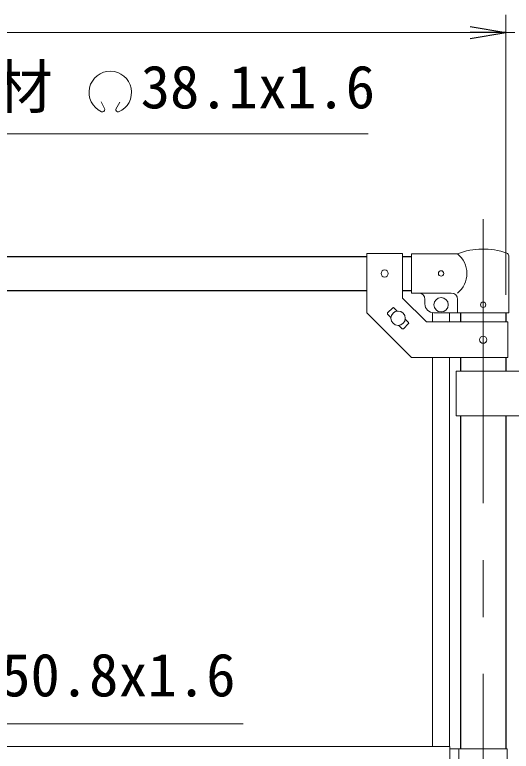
# Model space of a CAD drawing. Units: millimetres, scale not verified. Extents: x -4200 to 4200, y -2970 to 2970.
# Drawn here: x 688 to 1243, y 109 to 931 of the extents above; entities that cross this region are included whole.
import ezdxf
from ezdxf.enums import TextEntityAlignment as Align

# ---------------------------------------------------------------- set-up
doc = ezdxf.new("R2010")
doc.units = ezdxf.units.MM
doc.header["$LTSCALE"] = 10
doc.linetypes.add('USER1', pattern=[50.8, 31.75, -6.35, 6.35, -6.35])
for name, color, linetype, lineweight in [('0-1_D-BMK', 2, 'USER1', 13), ('0-2_D-STR1', 1, 'Continuous', 25), ('0-3_D-STR3', 3, 'Continuous', 13), ('0-7_D-STR-DIM', 7, 'Continuous', 13), ('0-A_D-STR-TXT', 7, 'Continuous', 13)]:
    doc.layers.add(name, color=color, linetype=linetype, lineweight=lineweight)
doc.layers.add('0-8_0', color=7, linetype='Continuous')
doc.styles.add('ＭＳ ゴシック', font='')
doc.styles.get('ＭＳ ゴシック').set_extended_font_data('MS Gothic')

# ---------------------------------------------------------------- blocks, each defined once
blk = doc.blocks.new('_Open')
at = {"layer": '0-8_0'}
blk.add_line((-10, 1.667), (0, 0), dxfattribs=at)
blk.add_lwpolyline([(-10, -1.667), (0, 0), (-10, 0)], dxfattribs=at)

msp = doc.modelspace()

# ---------------------------------------------------------------- linework, layer by layer
at = {"layer": '0-1_D-BMK'}
msp.add_line((1211.59, 703.1), (1211.59, -535.29), dxfattribs=at)
msp.add_line((1211.59, 703.1), (1211.59, -535.29), dxfattribs=at)
at = {"layer": '0-2_D-STR1'}
for p, q in [((447.39, 661.37), (1081.59, 661.37)), ((447.39, 661.37), (1081.59, 661.37)), ((1121.59, 661.37), (1131.59, 661.37)), ((1121.59, 661.37), (1131.59, 661.37)), ((447.39, 623.37), (1081.59, 623.37)), ((447.39, 623.37), (1081.59, 623.37)), ((1121.59, 623.37), (1131.59, 623.37)), ((1121.59, 623.37), (1131.59, 623.37)), ((1186.19, 598.37), (1186.19, 588.32)), ((1186.19, 598.37), (1186.19, 588.32)), ((1236.99, 598.37), (1236.99, 588.32)), ((1236.99, 598.37), (1236.99, 588.32)), ((1186.19, 548.32), (1186.19, 533.32)), ((1186.19, 548.32), (1186.19, 533.32)), ((1236.99, 548.32), (1236.99, 533.32)), ((1236.99, 548.32), (1236.99, 533.32)), ((1186.19, 483.32), (1186.19, 111.37)), ((1186.19, 483.32), (1186.19, 111.37)), ((1236.99, 483.32), (1236.99, 111.37)), ((1236.99, 483.32), (1236.99, 111.37))]:
    msp.add_line(p, q, dxfattribs=at)
at = {"layer": '0-3_D-STR3'}
for p, q in [((1081.59, 664.57), (1081.59, 598.32)), ((1121.59, 664.57), (1081.59, 664.57)), ((1081.59, 664.57), (1081.59, 598.32)), ((1121.59, 664.57), (1081.59, 664.57)), ((1121.59, 664.57), (1121.59, 614.89)), ((1121.59, 664.57), (1121.59, 614.89)), ((1131.59, 664.37), (1183.04, 664.37)), ((1131.59, 664.37), (1131.59, 620.37)), ((1131.59, 664.37), (1183.04, 664.37)), ((1131.59, 664.37), (1131.59, 620.37)), ((1240.14, 598.37), (1240.14, 662.06)), ((1240.14, 598.37), (1240.14, 662.06)), ((1131.59, 620.37), (1176.04, 620.37)), ((1131.59, 620.37), (1176.04, 620.37)), ((1148.16, 588.32), (1121.59, 614.89)), ((1148.16, 588.32), (1121.59, 614.89)), ((1146.59, 613.37), (1146.59, 608.37)), ((1146.59, 613.37), (1146.59, 608.37)), ((1183.04, 598.37), (1183.04, 613.37)), ((1183.04, 598.37), (1183.04, 613.37)), ((1110.58, 603.98), (1104.92, 598.33)), ((1110.58, 603.98), (1104.92, 598.33)), ((1115.71, 600.27), (1111.99, 603.98)), ((1115.71, 600.27), (1111.99, 603.98)), ((1108.64, 593.2), (1104.92, 596.91)), ((1108.64, 593.2), (1104.92, 596.91)), ((1155.09, 598.37), (1155.09, 588.32)), ((1155.09, 598.37), (1155.09, 588.32)), ((1183.04, 598.37), (1156.59, 598.37)), ((1183.04, 598.37), (1156.59, 598.37)), ((1174.09, 598.37), (1174.09, 588.32)), ((1174.09, 598.37), (1174.09, 588.32)), ((1240.14, 598.37), (1183.04, 598.37)), ((1240.14, 598.37), (1183.04, 598.37)), ((1121.19, 580.65), (1117.47, 584.37)), ((1121.19, 580.65), (1117.47, 584.37)), ((1128.26, 586.31), (1122.6, 580.65)), ((1128.26, 586.31), (1122.6, 580.65)), ((1128.26, 587.72), (1124.54, 591.44)), ((1128.26, 587.72), (1124.54, 591.44)), ((1239.29, 588.32), (1148.16, 588.32)), ((1239.29, 588.32), (1148.16, 588.32)), ((1239.29, 588.32), (1239.29, 548.32)), ((1239.29, 588.32), (1239.29, 548.32)), ((1155.09, 548.32), (1155.09, 113.87)), ((1155.09, 548.32), (1155.09, 113.87)), ((1174.09, 548.32), (1174.09, 113.87)), ((1174.09, 548.32), (1174.09, 113.87)), ((1301.39, 533.32), (1181.39, 533.32)), ((1181.39, 533.32), (1181.39, 483.32)), ((1301.39, 533.32), (1181.39, 533.32)), ((1181.39, 533.32), (1181.39, 483.32)), ((1301.39, 483.32), (1181.39, 483.32)), ((1301.39, 483.32), (1181.39, 483.32)), ((1174.49, 113.87), (354.49, 113.87)), ((1174.49, 113.87), (354.49, 113.87)), ((1174.49, 92.87), (1174.49, 113.87)), ((1174.49, 92.87), (1174.49, 113.87)), ((1238.59, 111.37), (1174.49, 111.37)), ((1238.59, 111.37), (1174.49, 111.37)), ((1184.59, 111.37), (1184.59, 92.87)), ((1184.59, 111.37), (1184.59, 92.87)), ((1238.59, 111.37), (1238.59, 92.87)), ((1238.59, 111.37), (1238.59, 92.87))]:
    msp.add_line(p, q, dxfattribs=at)
msp.add_lwpolyline([(1239.29, 548.32), (1131.59, 548.32), (1081.59, 598.32)], dxfattribs=at)
msp.add_lwpolyline([(1239.29, 548.32), (1131.59, 548.32), (1081.59, 598.32)], dxfattribs=at)
for centre, radius in [((1101.59, 642.32), 4), ((1101.59, 642.32), 4), ((1164.59, 642.37), 3), ((1164.59, 642.37), 3), ((1164.59, 607.37), 8), ((1164.59, 607.37), 8), ((1211.59, 607.37), 3), ((1211.59, 607.37), 3), ((1116.59, 592.32), 8), ((1116.59, 592.32), 8), ((1211.59, 568.32), 4), ((1211.59, 568.32), 4)]:
    msp.add_circle(centre, radius, dxfattribs=at)
for centre, radius, start, end in [((1211.59, 589.64), 80, 70.77949, 110.9084), ((1211.59, 589.64), 80, 70.77949, 110.9084), ((1164.84, 642.37), 28.55, 309.59418, 50.40582), ((1164.84, 642.37), 28.55, 309.59418, 50.40582), ((1236.84, 662.06), 3.3, 0, 70.77949), ((1236.84, 662.06), 3.3, 0, 70.77949), ((1139.59, 613.37), 7, 0, 90), ((1139.59, 613.37), 7, 0, 90), ((1176.04, 613.37), 7, 0, 90), ((1176.04, 613.37), 7, 0, 90), ((1111.29, 603.28), 1, 45, 135), ((1111.29, 603.28), 1, 45, 135), ((1156.59, 608.37), 10, 180, 270), ((1156.59, 608.37), 10, 180, 270), ((1105.63, 597.62), 1, 135, 225), ((1105.63, 597.62), 1, 135, 225), ((1127.55, 587.01), 1, 315, 45), ((1127.55, 587.01), 1, 315, 45), ((1121.89, 581.36), 1, 225, 315), ((1121.89, 581.36), 1, 225, 315)]:
    msp.add_arc(centre, radius, start, end, dxfattribs=at)
at = {"layer": '0-7_D-STR-DIM'}
for p, q in [((1236.99, 618.37), (1236.99, 931.37)), ((1236.99, 618.37), (1236.99, 931.37)), ((1236.99, 618.37), (1236.99, 931.37)), ((1236.99, 618.37), (1236.99, 931.37)), ((1196.99, 911.37), (331.99, 911.37)), ((1196.99, 911.37), (331.99, 911.37)), ((1196.99, 911.37), (1156.99, 911.37)), ((1196.99, 911.37), (1156.99, 911.37)), ((1236.99, 911.37), (1246.99, 911.37)), ((1236.99, 911.37), (1246.99, 911.37))]:
    msp.add_line(p, q, dxfattribs=at)
at = {"layer": '0-A_D-STR-TXT'}
for p, q in [((788.78, 825.75), (784.95, 833.96)), ((788.78, 825.75), (784.95, 833.96)), ((801.36, 825.74), (805.89, 833.58)), ((801.36, 825.74), (805.89, 833.58))]:
    msp.add_line(p, q, dxfattribs=at)
for points in [[(1083.32, 798.46), (547.12, 798.46), (492.56, 652.8)], [(1083.32, 798.46), (547.12, 798.46), (492.56, 652.8)], [(943.38, 139.34), (522.55, 139.34), (325.4, 139.34)], [(943.38, 139.34), (522.55, 139.34), (325.4, 139.34)]]:
    msp.add_lwpolyline(points, dxfattribs=at)
for centre, radius, start, end in [((795.07, 844.63), 23.75, 292.92895, 245.65759), ((795.07, 844.63), 23.75, 292.92895, 245.65759), ((786.32, 825.29), 2.5, 245.55066, 10.6575), ((786.32, 825.29), 2.5, 245.55066, 10.6575), ((803.82, 825.28), 2.5, 169.34241, 276.63708), ((803.82, 825.28), 2.5, 169.34241, 276.63708)]:
    msp.add_arc(centre, radius, start, end, dxfattribs=at)

# ---------------------------------------------------------------- block references
at = {"layer": '0-7_D-STR-DIM', "xscale": 4, "yscale": 4}
msp.add_blockref('_Open', (1236.99, 911.37), dxfattribs=at)
msp.add_blockref('_Open', (1236.99, 911.37), dxfattribs=at)
msp.add_blockref('_Open', (1236.99, 911.37), dxfattribs=at)
msp.add_blockref('_Open', (1236.99, 911.37), dxfattribs=at)

# ---------------------------------------------------------------- texts
at = {"layer": '0-A_D-STR-TXT', "style": 'ＭＳ ゴシック'}
for s, p in [('枠材 \u300038.1x1.6', (599.56, 812.32)), ('枠材 \u300038.1x1.6', (599.56, 812.32)), ('枠材 φ50.8x1.6', (459.62, 155.48)), ('枠材 φ50.8x1.6', (459.62, 155.48))]:
    msp.add_text(s, height=48.09, dxfattribs=at).set_placement(p, align=Align.BOTTOM_LEFT)

doc.saveas('drawing.dxf')
